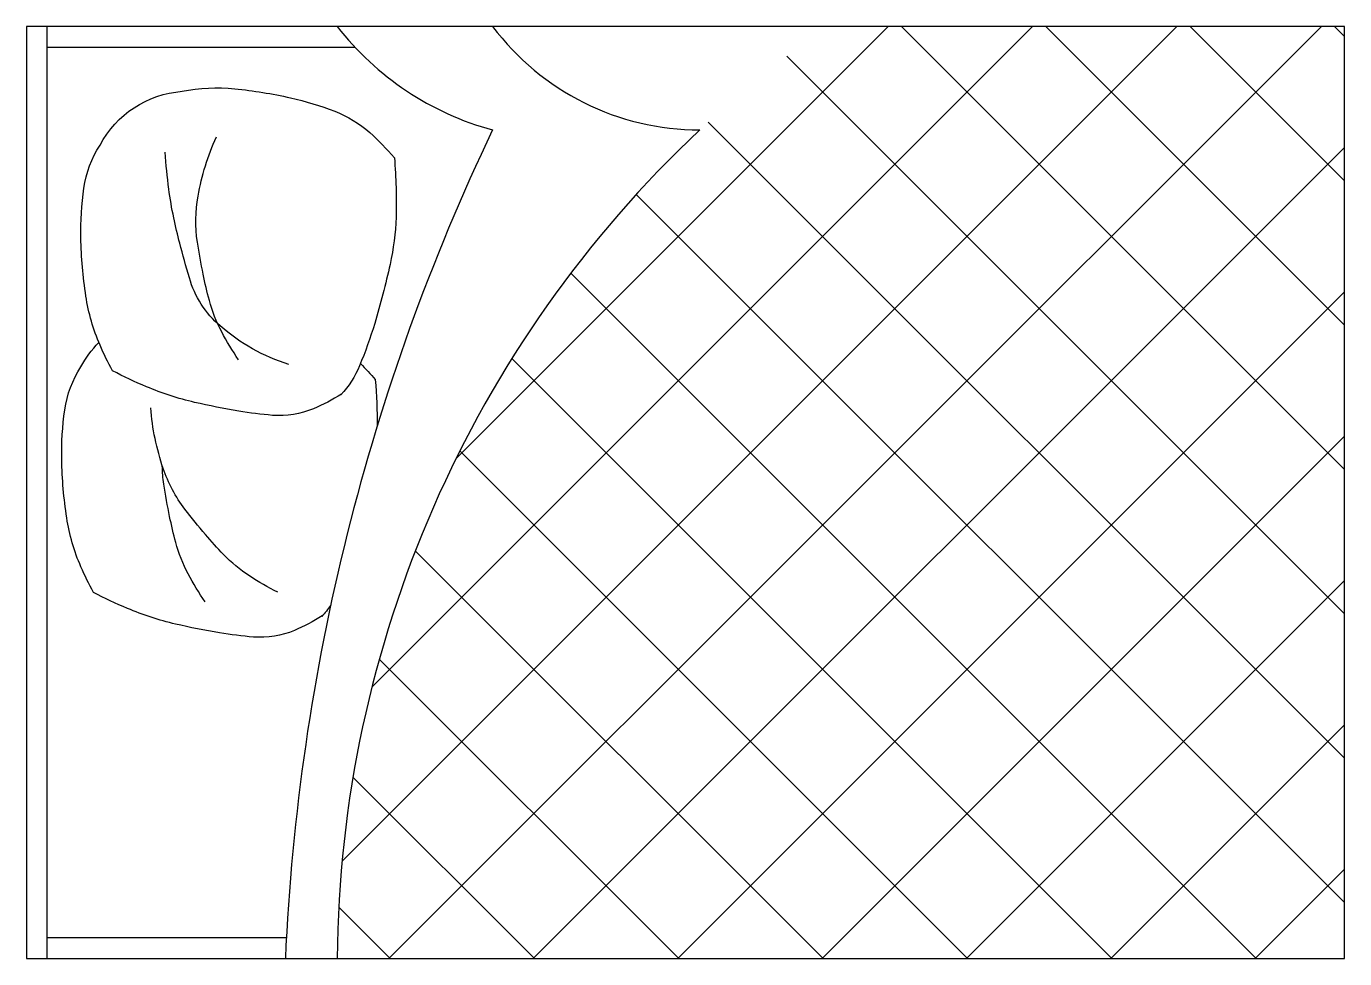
# Model space of a CAD drawing. Header units: millimetres. Extents: x -970.78 to -968.73, y 2728.69 to 2730.14.
import ezdxf

# ---------------------------------------------------------------- set-up
doc = ezdxf.new("R2010")
doc.units = ezdxf.units.MM
doc.header["$LTSCALE"] = 10
doc.layers.add('Móveis_camas', color=2, linetype='Continuous')

msp = doc.modelspace()

# ---------------------------------------------------------------- hatches: boundary and pattern name
at = {"layer": 'Móveis_camas'}
h = msp.add_hatch(dxfattribs=at)
h.set_pattern_fill('ANSI37', color=1, scale=0.05, style=0)
h.set_pattern_definition([(45, (-115.97059, 4.9783), (-0.1122532015, 0.1122532015), []), (135, (-115.97059, 4.9783), (-0.1122532015, -0.1122532015), [])])
h.paths.add_polyline_path([(-969.5364, 2730.1392, 0.24288), (-970.2987, 2728.6892), (-968.7321, 2728.6892), (-968.7321, 2730.1392)])

# ---------------------------------------------------------------- linework, layer by layer
for p, q in [((-970.7498, 2728.6892), (-970.7498, 2730.1392)), ((-970.7498, 2730.107), (-970.2712, 2730.107)), ((-970.3777, 2728.7215), (-970.7498, 2728.7215))]:
    msp.add_line(p, q, dxfattribs=at)
msp.add_lwpolyline([(-970.7821, 2728.6892), (-968.7321, 2728.6892), (-968.7321, 2730.1392), (-970.7821, 2730.1392)], close=True, dxfattribs=at)
for points in [[(-970.2987, 2730.1392, 0.162278), (-970.0571, 2729.9781, 0.100664), (-970.3793, 2728.6892, 0.100664)], [(-970.0571, 2730.1392, 0.236068), (-969.7348, 2729.9781, 0.205258), (-970.2987, 2728.6892, 0.205258)], [(-970.2922, 2729.5672, -0.040453), (-970.3357, 2729.5445, -0.121269), (-970.3992, 2729.5342, -0.020937), (-970.4519, 2729.5408, -0.015911), (-970.5204, 2729.5544, -0.04249), (-970.5952, 2729.5787, -0.020654), (-970.6481, 2729.6036, -0.022056), (-970.6675, 2729.6433, -0.064376), (-970.6895, 2729.7196, -0.03352), (-970.6973, 2729.8105, -0.039598), (-970.6926, 2729.8876, -0.109626), (-970.6675, 2729.9545, -0.257026), (-970.5398, 2730.0382, -0.075208), (-970.4579, 2730.0422, -0.030275), (-970.3713, 2730.0281, -0.036967), (-970.3026, 2730.0072, -0.089016), (-970.2481, 2729.9739, -0.036988), (-970.2098, 2729.9346, -0.030345), (-970.2072, 2729.8425, -0.04596), (-970.2165, 2729.7691, -0.01901), (-970.2404, 2729.6771, -0.025886), (-970.264, 2729.6113, -0.088683), (-970.2931, 2729.5663, -0.020726)], [(-970.3219, 2729.2224, -0.040453), (-970.3653, 2729.1997, -0.121269), (-970.4288, 2729.1894, -0.020937), (-970.4816, 2729.196, -0.015911), (-970.5501, 2729.2096, -0.04249), (-970.6249, 2729.2339, -0.020654), (-970.6778, 2729.2588, -0.022056), (-970.6972, 2729.2985, -0.064376), (-970.7192, 2729.3748, -0.03352), (-970.727, 2729.4657, -0.039598), (-970.7223, 2729.5428, -0.109626), (-970.6972, 2729.6097, -0.074587), (-970.6693, 2729.6475, -0.074587)], [(-970.2625, 2729.6148, -0.02291), (-970.2395, 2729.5898, -0.023914), (-970.2365, 2729.5172, -0.023914)], [(-970.3088, 2729.2388, -0.036612), (-970.3228, 2729.2215)]]:
    msp.add_lwpolyline(points, format="xyb", dxfattribs=at)
at = {"layer": 'Móveis_camas', "color": 1}
for points in [[(-970.452, 2729.6206, -0.028806), (-970.4783, 2729.6642, -0.055645), (-970.4975, 2729.7129, -0.015363), (-970.5071, 2729.7536, -0.01263), (-970.5161, 2729.8036, -0.082628), (-970.5151, 2729.8753, -0.061291), (-970.4866, 2729.9673)], [(-970.3738, 2729.6135, -0.103492), (-970.4806, 2729.6732, -0.14369), (-970.5286, 2729.7481, -0.007817), (-970.5435, 2729.8018, -0.010698), (-970.5528, 2729.8415, -0.020146), (-970.5605, 2729.8862, -0.015912), (-970.5662, 2729.9434)], [(-970.391, 2729.259, -0.028806), (-970.4351, 2729.2844, -0.055645), (-970.4754, 2729.3178, -0.015363), (-970.5035, 2729.3488, -0.01263), (-970.5355, 2729.3883, -0.082628), (-970.5693, 2729.4516, -0.061291), (-970.5887, 2729.5459)], [(-970.5041, 2729.2441, -0.028806), (-970.5305, 2729.2876, -0.055645), (-970.5496, 2729.3364, -0.015363), (-970.5593, 2729.3771, -0.01263), (-970.5682, 2729.4271, -0.033044), (-970.5707, 2729.4558, -0.061291)]]:
    msp.add_lwpolyline(points, format="xyb", dxfattribs=at)

doc.saveas('drawing.dxf')
